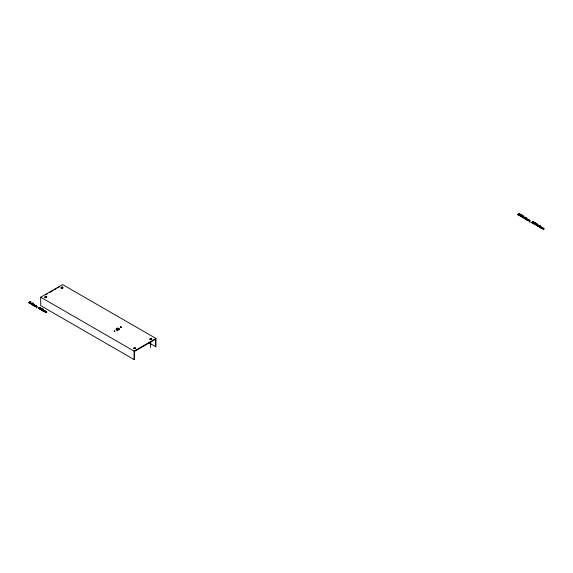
<?xml version="1.0" encoding="UTF-8"?>
<svg xmlns="http://www.w3.org/2000/svg" width="573" height="573" viewBox="0 0 573 573"><rect width="100%" height="100%" fill="white"/><g stroke="black" fill="none" stroke-linecap="round" stroke-linejoin="round"><path stroke-width="0.86" d="M117.673 330.757L117.73 329.038M134.404 356.75L134.605 350.74M150.563 347.424L150.771 341.408M113.998 331.466L115.001 331.473M148.586 342.633L155.985 346.901L155.985 338.471L62.607 284.566L40.697 297.208L40.697 305.638L134.075 359.55L134.526 358.77L134.526 351.392L155.534 339.259L155.534 346.644M519.668 213.6C518.121 212.855 515.535 216.644 519.69 213.607M45.647 294.88L47.151 294.013M49.4 292.71L53.153 290.547M54.65 289.68L56.154 288.813M57.651 287.947L59.155 287.08M34.115 305.953L35.01 305.151L33.442 304.284M34.172 305.989L35.927 305.459L34.853 306.34L33.47 305.581L34.616 304.879L33.334 305.509L32.682 305.13L33.907 304.628L33.356 304.349M43.763 311.526L45.575 311.032L44.501 311.913L43.118 311.153L44.271 310.451L42.989 311.075L42.33 310.702L43.555 310.201L43.004 309.921M40.697 297.208L134.075 351.12L155.985 338.471M114.607 331.13C113.69 330.757 115.316 330.779 114.399 331.13M526.394 218.578C527.919 218.793 524.675 219.724 526.308 219.574C529.66 218.249 524.646 220.283 527.855 220.591C531.687 217.403 524.56 222.145 528.048 219.373L526.48 218.514M528.664 219.889C529.302 220.383 527.146 221.593 529.681 220.347C529.423 220.992 528.399 222.052 530.319 220.684L528.75 219.824M540.425 226.679L540.976 226.958L539.752 227.452L540.403 227.832L541.686 227.209L540.54 227.911L541.886 228.684L542.996 227.796L541.184 228.283L542.079 227.474L540.511 226.614M542.695 227.99C543.354 228.462 541.17 229.694 543.713 228.448C543.483 229.071 542.43 230.153 544.35 228.785L542.781 227.925M35.626 305.66C36.264 306.154 34.101 307.364 36.643 306.125C36.386 306.763 35.361 307.83 37.281 306.462L35.712 305.595M45.274 311.232C45.912 311.726 43.756 312.937 46.291 311.691C46.069 312.314 45.009 313.395 46.929 312.027L45.36 311.168M43.09 309.857L44.544 310.437L43.799 311.504M134.075 351.12L134.075 359.55M62.156 286.987L62.156 288.627M116.14 329.747A1.626 0.938 0 0 1 117.837 328.63A1.626 0.938 0 0 1 119.27 329.869M116.835 330.349A1.626 0.938 0 0 1 116.512 330.184M133.781 348.642A0.917 0.53 0 0 1 134.77 348.162A0.917 0.53 0 0 1 135.6 348.735M149.99 339.531A0.917 0.53 0 0 1 150.785 338.829A0.917 0.53 0 0 1 151.752 339.452M62.743 288.348A0.917 0.53 0 0 1 62.393 288.527M61.476 288.491A0.917 0.53 0 0 1 61.483 287.61A0.917 0.53 0 0 1 62.887 287.947M46.714 297.509A0.917 0.53 0 0 1 46.628 297.638M45.045 297.659A0.917 0.53 0 0 1 44.952 297.53M44.938 297.258A0.917 0.53 0 0 1 45.804 296.857A0.917 0.53 0 0 1 46.707 297.229M120.466 327.133L121.469 327.212L120.466 327.133M28.972 302.508L29.474 302.945L30.777 301.849L28.972 302.508M31.164 303.769L31.658 304.213L32.962 303.117L31.164 303.769M38.62 308.081L39.122 308.518L40.425 307.422L38.62 308.081M40.812 309.341L41.313 309.785L42.61 308.682L40.812 309.341M520.556 215.892L521.05 216.336L522.354 215.233L520.556 215.892M522.01 216.737L522.512 217.174L523.815 216.078L522.01 216.737M524.202 217.998L524.703 218.442L526 217.339L524.202 217.998M534.58 223.993L535.082 224.43L536.385 223.334L534.58 223.993M536.042 224.838L536.536 225.275L537.839 224.179L536.042 224.838M538.233 226.099L538.727 226.543L540.031 225.44L538.233 226.099M36.966 307.622L36.393 307.687L36.966 307.622M530.004 221.851L529.431 221.916L530.004 221.851M30.498 303.583L30.04 303.583L30.498 303.583M40.146 309.155L39.687 309.155L40.146 309.155M523.536 217.812L523.077 217.812L523.536 217.812M537.56 225.912L537.102 225.912L537.56 225.912M521.222 214.667L518.923 215.176L520.105 215.656L519.546 215.792L518.407 215.133L520.628 214.889C521.466 214.058 518.715 214.553 520.492 214.216L521.222 214.667M533.792 221.923L531.486 222.431L532.675 222.911L532.116 223.047L530.978 222.388L533.198 222.145C533.456 221.321 531.357 221.586 533.556 221.608L533.792 221.923M535.254 222.761L532.947 223.269L534.136 223.749L533.578 223.893L532.439 223.234L534.659 222.99C534.917 222.159 532.818 222.431 535.017 222.453L535.254 222.761M45.539 296.685L46.22 296.914L45.539 296.685M61.698 287.36L62.378 287.582L61.698 287.36M117.444 328.873L118.124 329.103L117.444 328.873M120.681 327.004L121.361 327.233L120.681 327.004M134.404 347.997L135.085 348.219L134.404 347.997M150.563 338.664L151.243 338.894L150.563 338.664M29.194 302L28.858 302.952L29.903 303.01L31.021 302.3L30.856 301.813L29.194 302M31.386 303.26L31.049 304.213L32.095 304.277L33.213 303.568L33.048 303.074L31.386 303.26M38.842 307.572L38.506 308.525L39.558 308.582L40.676 307.873L40.504 307.379L38.842 307.572M41.034 308.833L40.697 309.785L41.743 309.85L42.86 309.141L42.696 308.646L41.034 308.833M520.778 215.384L520.434 216.336L521.487 216.393L522.605 215.684L522.44 215.197L520.778 215.384M522.239 216.229L521.896 217.181L522.948 217.239L524.066 216.53L523.901 216.035L522.239 216.229M524.424 217.489L524.087 218.442L525.133 218.506L526.25 217.797L526.086 217.303L524.424 217.489M534.802 223.484L534.466 224.437L535.511 224.494L536.629 223.785L536.464 223.291L534.802 223.484M536.264 224.322L535.927 225.275L536.973 225.339L538.09 224.63L537.925 224.136L536.264 224.322M538.455 225.59L538.111 226.543L539.164 226.6L540.282 225.891L540.117 225.404L538.455 225.59M32.575 304.8C30.577 305.259 35.419 302.888 32.575 304.8M42.223 310.373C40.189 310.874 45.081 308.453 42.223 310.373M525.613 219.029C523.572 219.531 528.478 217.103 525.613 219.029M539.644 227.13C537.61 227.624 542.524 225.218 539.644 227.13M134.168 348.592A0.917 0.53 0 0 0 135.6 348.205A0.917 0.53 0 0 0 134.304 347.682A0.917 0.53 0 0 0 134.168 348.592M150.255 339.23A0.917 0.53 0 0 0 151.752 338.93A0.917 0.53 0 0 0 150.549 338.335A0.917 0.53 0 0 0 150.255 339.23M61.476 287.961A0.917 0.53 0 0 0 62.901 287.56A0.917 0.53 0 0 0 61.583 287.052A0.917 0.53 0 0 0 61.476 287.961M45.195 297.237A0.917 0.53 0 0 0 46.714 296.979A0.917 0.53 0 0 0 45.568 296.348A0.917 0.53 0 0 0 45.195 297.237M116.835 329.819A1.626 0.938 0 0 0 119.356 329.095A1.626 0.938 0 0 0 117.014 328.2A1.626 0.938 0 0 0 116.835 329.819"/></g></svg>
